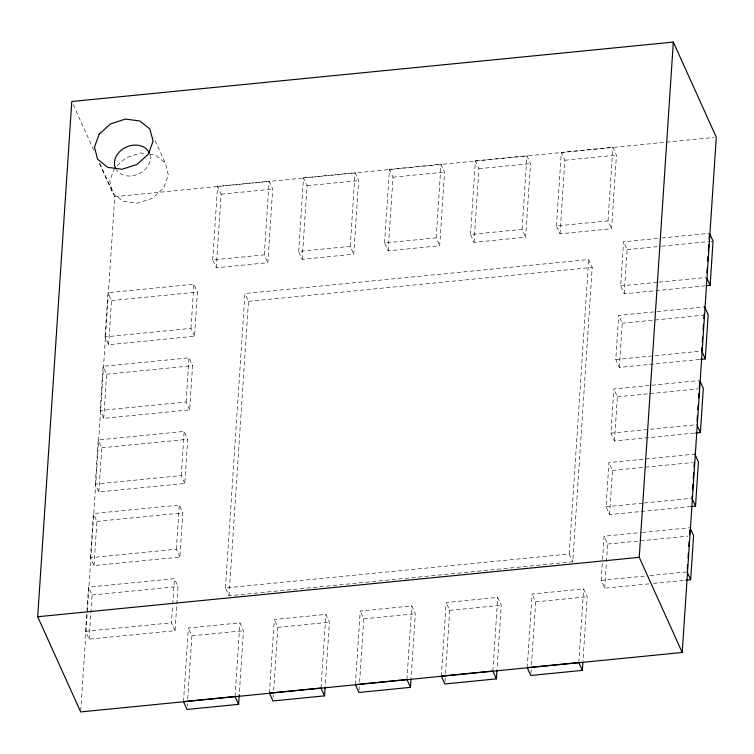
<?xml version="1.0" encoding="UTF-8"?>
<svg xmlns="http://www.w3.org/2000/svg" width="754" height="754" viewBox="0 0 754 754"><rect width="100%" height="100%" fill="white"/><g stroke="black" fill="none" stroke-linecap="round" stroke-linejoin="round"><path stroke-width="0.57" stroke-dasharray="3.77 2.83" d="M86.955 610.382L88.491 587.14L174.419 578.648L177.972 586.508L175.051 630.674L89.113 639.156L85.57 631.305L86.87 611.551M90.433 557.696L93.355 513.54L179.292 505.048L182.836 512.899L179.914 557.065L93.986 565.557L90.433 557.696L176.37 549.214L179.914 557.065M95.306 484.096L98.227 439.931L184.165 431.439L187.708 439.29L184.787 483.455L98.849 491.947L95.306 484.096L181.243 475.604L184.787 483.455M100.178 410.487L103.1 366.321L189.028 357.83L192.581 365.69L189.659 409.846L103.722 418.338L100.178 410.487L186.106 401.995L189.659 409.846M105.042 336.878L107.963 292.712L193.901 284.22L197.444 292.081L194.523 336.246L108.595 344.729L105.042 336.878L190.979 328.386L194.523 336.246M80.744 710.749L114.759 196.671L99.792 163.524M89.113 639.156L92.035 595L88.491 587.14M93.986 565.557L96.908 521.391L93.355 513.54M98.849 491.947L101.771 447.782L98.227 439.931M103.722 418.338L106.644 374.173L103.1 366.321M108.595 344.729L111.517 300.573L107.963 292.712M175.051 630.674L171.497 622.813L172.657 605.387M172.732 604.218L174.419 578.648M176.37 549.214L179.292 505.048M181.243 475.604L184.165 431.439M186.106 401.995L189.028 357.83M190.979 328.386L193.901 284.22M183.495 701.588L188.368 627.978L239.932 622.879L243.476 630.74L239.225 695M212.713 259.942L217.586 186.332L269.15 181.243L272.694 189.094L267.821 262.703L216.266 267.793L212.713 259.942L264.277 254.852L267.821 262.703M187.275 705.933L187.435 703.595M187.737 698.92L191.912 635.829L188.368 627.978M216.266 267.793L221.129 194.193L217.586 186.332M225.474 587.931L244.946 293.504L588.686 259.546L592.229 267.397L572.757 561.824L229.018 595.783L225.474 587.931L569.213 553.973L572.757 561.824M229.018 595.783L248.49 301.355L244.946 293.504M235.06 696.489L239.932 622.879M264.277 254.852L269.15 181.243M269.432 693.096L274.305 619.486L325.86 614.397L329.413 622.248L325.163 686.508M298.65 251.45L303.523 177.85L355.077 172.751L358.631 180.602L353.758 254.211L302.194 259.31L298.65 251.45L350.214 246.36L353.758 254.211M273.212 697.441L273.363 695.103M273.674 690.428L277.849 627.337L274.305 619.486M302.194 259.31L307.067 185.701L303.523 177.85M320.997 687.997L325.86 614.397M350.214 246.36L355.077 172.751M355.37 684.604L360.233 610.994L411.797 605.905L415.341 613.756L411.09 678.016M384.587 242.967L389.45 169.358L441.015 164.259L444.558 172.119L439.695 245.719L388.131 250.818L384.587 242.967L436.142 237.868L439.695 245.719M359.064 690.117L359.3 686.611M359.611 681.946L363.786 618.855L360.233 610.994M388.131 250.818L393.004 177.209L389.45 169.358M406.924 679.505L411.797 605.905M436.142 237.868L441.015 164.259M441.307 676.112L446.17 602.503L497.734 597.413L501.278 605.264L497.027 669.524M470.524 234.475L475.388 160.866L526.952 155.776L530.496 163.627L525.623 237.237L474.068 242.326L470.524 234.475L522.079 229.376L525.623 237.237M445.001 681.635L445.237 678.129M445.548 673.454L449.714 610.363L446.17 602.503M474.068 242.326L478.931 168.717L475.388 160.866M492.862 671.022L497.734 597.413M522.079 229.376L526.952 155.776M527.235 667.62L532.107 594.02L583.671 588.921L587.215 596.772L582.965 661.041M556.452 225.983L561.325 152.374L612.889 147.284L616.433 155.136L611.56 228.745L560.005 233.834L556.452 225.983L608.016 220.884L611.56 228.745M530.939 673.143L531.174 669.637M531.476 664.962L535.651 601.871L532.107 594.02M560.005 233.834L564.869 160.234L561.325 152.374M569.213 553.973L588.686 259.546M578.799 662.53L583.671 588.921M608.016 220.884L612.889 147.284M648.845 583.86L604.717 588.224L601.174 580.363L602.484 560.608M602.559 559.449L604.095 536.198L641.258 532.531M690.881 506.584L609.59 514.614L606.046 506.763L608.968 462.598L694.896 454.106M694.585 433.088L614.463 441.005L610.91 433.154L613.831 388.989L699.769 380.497M699.458 359.479L619.326 367.396L615.782 359.545L618.704 315.379L655.867 311.713M705.49 285.766L624.199 293.796L620.655 285.936L623.577 241.77L660.74 238.104M604.717 588.224L607.639 544.058L604.095 536.198M609.59 514.614L612.512 470.449L608.968 462.598M614.463 441.005L617.385 396.84L613.831 388.989M619.326 367.396L622.248 323.24L618.704 315.379M624.199 293.796L627.121 249.631L623.577 241.77M114.542 168.029L109.782 180.969L112.883 193.128L122.996 201.252L137.426 203.165L152.289 198.359L163.627 188.114L168.378 175.173L165.286 163.015L153.807 137.586M117.153 165.663L125.871 157.784L140.744 152.977L145.183 153.562M114.759 196.671L713.963 137.473M221.129 194.193L272.694 189.094M307.067 185.701L358.631 180.602M393.004 177.209L444.558 172.119M478.931 168.717L530.496 163.627M564.869 160.234L616.433 155.136M661.899 237.991L709.505 233.288M111.517 300.573L197.444 292.081M627.121 249.631L660.796 246.304M661.955 246.19L709.571 241.487M710.73 241.365L713.058 241.139M248.49 301.355L592.229 267.397M620.655 285.936L657.818 282.269M658.977 282.156L706.583 277.453M657.026 311.6L704.641 306.887M106.644 374.173L192.581 365.69M622.248 323.24L708.185 314.748M615.782 359.545L701.72 351.053M101.771 447.782L187.708 439.29M617.385 396.84L698.675 388.81M610.91 433.154L696.847 424.662M96.908 521.391L182.836 512.899M612.512 470.449L692.643 462.532M606.046 506.763L643.209 503.088M644.368 502.975L691.974 498.271M642.417 532.418L690.033 527.715M92.035 595L177.972 586.508M607.639 544.058L687.771 536.141M85.57 631.305L171.497 622.813M601.174 580.363L645.301 576.009M649.948 575.547L687.111 571.881M653.492 583.398L684.849 580.307M191.912 635.829L243.476 630.74M277.849 627.337L329.413 622.248M363.786 618.855L415.341 613.756M449.714 610.363L501.278 605.264M535.651 601.871L587.215 596.772M149.622 154.155L155.173 154.89L165.286 163.015M73.232 104.712L94.476 151.761M99.481 163.458L112.883 193.128M149.999 154.862A18.567 14.769 -24.3 0 1 138.321 174.089A18.567 14.769 -24.3 0 1 116.333 169.782"/><path stroke-width="1.13" d="M37.7 616.753L71.79 101.507L673.331 42.073L716.3 137.247L682.21 652.493L80.669 711.927L37.7 616.753L639.241 557.329L682.21 652.493M238.603 704.34L235.06 696.489L183.495 701.588L187.049 709.439L238.603 704.34L239.225 695M324.54 695.857L320.997 687.997L269.432 693.096L272.976 700.947L324.54 695.857L325.078 687.676M410.478 687.365L406.924 679.505L355.37 684.604L358.913 692.455L410.478 687.365L411.015 679.184M496.405 678.873L492.862 671.022L441.307 676.112L444.851 683.972L496.405 678.873L496.952 670.692M582.342 670.381L578.799 662.53L527.235 667.62L530.788 675.48L582.342 670.381L582.889 662.201M639.241 557.329L673.331 42.073M687.262 569.553L687.573 564.906M688.034 557.932L688.336 553.285M688.798 546.311L689.109 541.655M689.571 534.69L689.882 530.034M692.134 495.944L691.974 498.271L695.527 506.123L692.04 506.471M692.521 490.138L692.898 484.322M693.284 478.507L693.671 472.701M694.057 466.886L694.359 462.24M697.082 421.175L697.459 415.369M697.846 409.554L698.157 404.907M698.619 397.933L698.92 393.286M699.307 387.471L699.693 381.656M701.946 347.566L701.72 351.053L705.263 358.913L700.617 359.366M702.332 341.76L702.643 337.113M703.105 330.139L703.482 324.324M703.868 318.518L704.179 313.862M706.894 272.797L707.205 268.151M707.667 261.176L707.968 256.53M708.355 250.714L708.741 244.909M709.128 239.093L709.429 234.447M686.008 580.194L690.655 579.732L693.576 535.566L690.476 528.695M695.527 506.123L698.449 461.957L694.896 454.106M695.754 432.975L700.391 432.513L703.312 388.357L700.212 381.477M705.263 358.913L708.185 314.748L704.641 306.887M706.649 285.643L710.136 285.304L713.058 241.139L709.957 234.268M707.035 278.433L710.136 285.304M697.29 425.642L700.391 432.513M687.111 571.881L690.655 579.732M115.843 168.953A18.567 14.769 -24.3 0 1 125.909 147.275A18.567 14.769 -24.3 0 1 149.367 153.034M99.226 134.127L94.476 147.058L97.568 159.217L107.69 167.341L122.11 169.264L136.983 164.447L148.312 154.202L153.071 141.271L149.98 129.113L139.858 120.989L125.428 119.066L110.565 123.882L99.226 134.127"/></g></svg>
